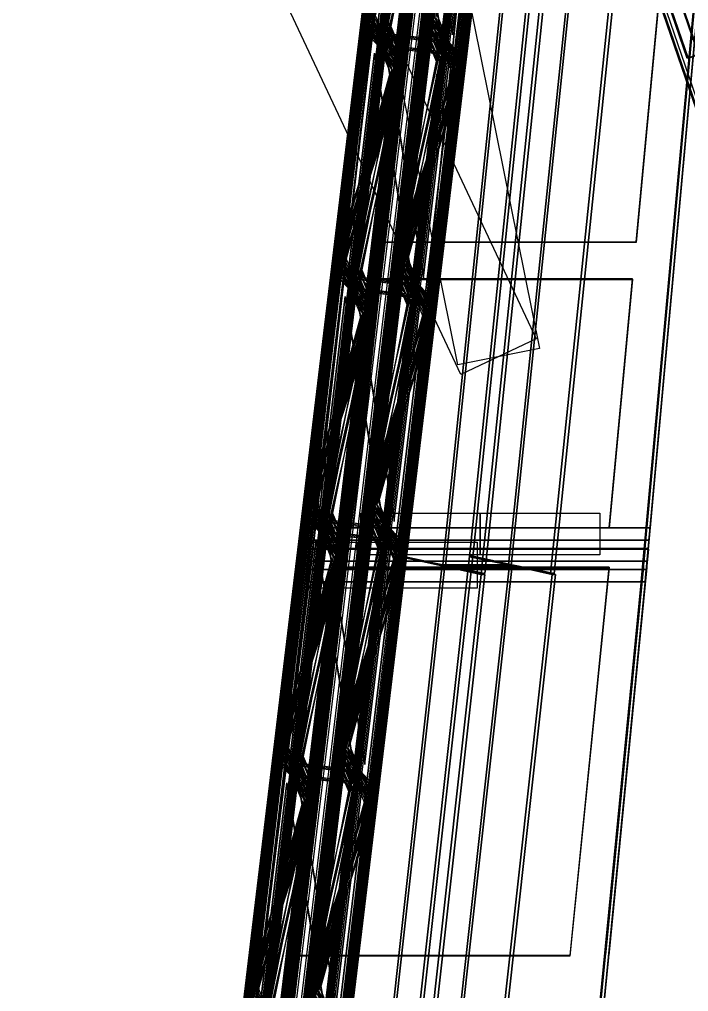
# Model space of a CAD drawing. Header units: millimetres. Extents: x -48000 to 1060615, y -2000 to 333000.
# Drawn here: x -13613 to -10405, y 111956 to 116617 of the extents above; entities that cross this region are included whole.
import ezdxf

# ---------------------------------------------------------------- set-up
doc = ezdxf.new("R2010")
doc.units = ezdxf.units.MM
doc.layers.add('D-STR-DECK', color=7, linetype='Continuous', lineweight=25)
doc.layers.add('D-STR-STRC', color=7, linetype='Continuous', lineweight=25)

msp = doc.modelspace()

# ---------------------------------------------------------------- linework, layer by layer
at = {"layer": 'D-STR-DECK'}
for points in [[(-11496.65, 114914.87), (-13613.48, 119414.87), (-13251.52, 119585.13), (-11134.7, 115085.13)], [(-11511.73, 114960.45), (-12419.62, 119460.45), (-12027.53, 119539.55), (-11119.63, 115039.55)], [(-11511.73, 114960.45), (-12419.62, 119460.45), (-12027.53, 119539.55), (-11119.63, 115039.55)]]:
    msp.add_lwpolyline(points, close=True, dxfattribs=at)
at = {"layer": 'D-STR-STRC'}
for points in [[(-13211.14, 106138.24), (-11530.65, 120138.24)], [(-13206.62, 106129.6), (-11526.13, 120129.6)], [(-13202.85, 106151.46), (-11522.36, 120151.46)], [(-13198.92, 106141.99), (-11518.42, 120141.99)], [(-12901.35, 106138.24), (-11220.86, 120138.24)], [(-12896.83, 106129.6), (-11216.34, 120129.6)], [(-12890.94, 106151.46), (-11210.45, 120151.46)], [(-12887.01, 106141.99), (-11206.51, 120141.99)], [(-13234.13, 106109.46), (-11553.63, 120109.46)], [(-13227.93, 106102.62), (-11547.43, 120102.62)], [(-13221.34, 106124.21), (-11540.85, 120124.21)], [(-13216.09, 106116.44), (-11535.59, 120116.44)], [(-13139.73, 106081.51), (-11459.23, 120081.51)], [(-13133.04, 106090.72), (-11452.54, 120090.72)], [(-13128.52, 106082.08), (-11448.02, 120082.08)], [(-13127.6, 106099.4), (-11447.1, 120099.4)], [(-13123.66, 106089.93), (-11443.17, 120089.93)], [(-12938.44, 106081.51), (-11257.94, 120081.51)], [(-12932.02, 106109.46), (-11251.53, 120109.46)], [(-12929.74, 106090.72), (-11249.24, 120090.72)], [(-12925.83, 106102.62), (-11245.33, 120102.62)], [(-12925.22, 106082.08), (-11244.72, 120082.08)], [(-12922.91, 106099.4), (-11242.41, 120099.4)], [(-12918.97, 106089.93), (-11238.47, 120089.93)], [(-12914.61, 106124.21), (-11234.12, 120124.21)], [(-12909.36, 106116.44), (-11228.86, 120116.44)], [(-13202.36, 106032.72), (-11521.87, 120032.72)], [(-13202.36, 106032.72), (-11521.87, 120032.72)], [(-13148.12, 106071.84), (-11467.62, 120071.84)], [(-13141.92, 106064.99), (-11461.43, 120064.99)], [(-13134.48, 106073.75), (-11453.98, 120073.75)], [(-12949.86, 106071.84), (-11269.37, 120071.84)], [(-12943.67, 106064.99), (-11263.17, 120064.99)], [(-12933.19, 106073.75), (-11252.69, 120073.75)], [(-12241.87, 113920.84), (-11534.21, 120079.16)], [(-12241.87, 113920.84), (-11534.21, 120079.16)], [(-12221.87, 113920.84), (-11514.21, 120079.16)], [(-10632.2, 113920.84), (-10069.57, 120079.16)], [(-10612.2, 113920.84), (-10049.57, 120079.16)], [(-10612.2, 113920.84), (-10049.57, 120079.16)], [(-13202.36, 106026.22), (-11521.86, 120026.22)], [(-13202.36, 106019.54), (-11521.87, 120019.54)], [(-13202.36, 106019.54), (-11521.87, 120019.54)], [(-13182.5, 106030.34), (-11502.01, 120030.34)], [(-13182.5, 106030.34), (-11502.01, 120030.34)], [(-13182.5, 106023.84), (-11502, 120023.84)], [(-13182.5, 106017.16), (-11502.01, 120017.16)], [(-13182.5, 106017.16), (-11502.01, 120017.16)], [(-12785.35, 105982.84), (-11104.85, 119982.84)], [(-12785.35, 105982.84), (-11104.85, 119982.84)], [(-12785.35, 105976.16), (-11104.85, 119976.16)], [(-12785.35, 105969.66), (-11104.85, 119969.66)], [(-12785.35, 105969.66), (-11104.85, 119969.66)], [(-12765.49, 105980.46), (-11084.99, 119980.46)], [(-12765.49, 105980.46), (-11084.99, 119980.46)], [(-12765.49, 105973.78), (-11085, 119973.78)], [(-12765.49, 105967.28), (-11084.99, 119967.28)], [(-12765.49, 105967.28), (-11084.99, 119967.28)], [(-13048.88, 105910.07), (-11368.39, 119910.07)], [(-13044.94, 105900.6), (-11364.45, 119900.6)], [(-13042.63, 105917.92), (-11362.14, 119917.92)], [(-13042.02, 105897.38), (-11361.53, 119897.38)], [(-13038.11, 105909.28), (-11357.62, 119909.28)], [(-13034.66, 105926.25), (-11354.17, 119926.25)], [(-13029.41, 105918.49), (-11348.91, 119918.49)], [(-13024.18, 105935.01), (-11343.69, 119935.01)], [(-13017.99, 105928.16), (-11337.49, 119928.16)], [(-12844.19, 105910.07), (-11163.69, 119910.07)], [(-12840.25, 105900.6), (-11159.76, 119900.6)], [(-12839.33, 105917.92), (-11158.84, 119917.92)], [(-12834.81, 105909.28), (-11154.32, 119909.28)], [(-12833.37, 105926.25), (-11152.88, 119926.25)], [(-12828.12, 105918.49), (-11147.62, 119918.49)], [(-12825.93, 105935.01), (-11145.43, 119935.01)], [(-12819.73, 105928.16), (-11139.23, 119928.16)], [(-12739.92, 105897.38), (-11059.42, 119897.38)], [(-6810.86, 105897.38), (-11622.32, 119897.38)], [(-13080.84, 105858.01), (-11400.35, 119858.01)], [(-13076.91, 105848.54), (-11396.41, 119848.54)], [(-13071.02, 105870.4), (-11390.52, 119870.4)], [(-13066.5, 105861.76), (-11386, 119861.76)], [(-13058.49, 105883.56), (-11377.99, 119883.56)], [(-13053.24, 105875.79), (-11372.74, 119875.79)], [(-13035.83, 105890.54), (-11355.33, 119890.54)], [(-12768.93, 105858.01), (-11088.44, 119858.01)], [(-12764.99, 105848.54), (-11084.5, 119848.54)], [(-12761.23, 105870.4), (-11080.73, 119870.4)], [(-12756.71, 105861.76), (-11076.21, 119861.76)], [(-12751.76, 105883.56), (-11071.27, 119883.56)], [(-12746.51, 105875.79), (-11066.01, 119875.79)], [(-12733.72, 105890.54), (-11053.23, 119890.54)], [(-6828.6, 105890.54), (-11640.07, 119890.54)], [(-6723.08, 105890.54), (-11534.55, 119890.54)], [(-12218.25, 114120.22), (-12211.41, 114179.78)], [(-12218.25, 114120.22), (-12211.41, 114179.78)], [(-10594.7, 114120.22), (-10589.25, 114179.78)], [(-10594.7, 114120.22), (-10589.25, 114179.78)], [(-13232.4, 105920.97), (-12223.75, 114079.03)], [(-13232.4, 105920.97), (-12223.75, 114079.03)], [(-13212.4, 105920.97), (-12203.75, 114079.03)], [(-12230.38, 114019.75), (-12223.05, 114079.03)], [(-12230.38, 114019.75), (-12223.05, 114079.03)], [(-11416.19, 105920.97), (-10616.41, 114079.03)], [(-11396.19, 105920.97), (-10596.41, 114079.03)], [(-11396.19, 105920.97), (-10596.41, 114079.03)], [(-10602.92, 114019.75), (-10597.11, 114079.03)], [(-10602.92, 114019.75), (-10597.11, 114079.03)], [(-12241.16, 113920.84), (-12234.34, 113980.21)], [(-12241.16, 113920.84), (-12234.34, 113980.21)], [(-10612.91, 113920.84), (-10607.49, 113980.21)], [(-10612.91, 113920.84), (-10607.49, 113980.21)]]:
    msp.add_lwpolyline(points, dxfattribs=at)
for points in [[(-13211.14, 106138.24), (-13066.5, 105861.76), (-11386, 119861.76), (-11530.65, 120138.24)], [(-13202.85, 106151.46), (-13076.91, 105848.54), (-11396.41, 119848.54), (-11522.36, 120151.46)], [(-13195.65, 106138.24), (-13051.01, 105861.76), (-11370.51, 119861.76), (-11515.16, 120138.24)], [(-13187.26, 106151.46), (-13061.31, 105848.54), (-11380.82, 119848.54), (-11506.76, 120151.46)], [(-12916.84, 106138.24), (-12772.2, 105861.76), (-11091.7, 119861.76), (-11236.35, 120138.24)], [(-12906.54, 106151.46), (-12780.59, 105848.54), (-11100.1, 119848.54), (-11226.04, 120151.46)], [(-12901.35, 106138.24), (-12756.71, 105861.76), (-11076.21, 119861.76), (-11220.86, 120138.24)], [(-12890.94, 106151.46), (-12764.99, 105848.54), (-11084.5, 119848.54), (-11210.45, 120151.46)], [(-13234.13, 106109.46), (-13035.83, 105890.54), (-11355.33, 119890.54), (-11553.63, 120109.46)], [(-13221.34, 106124.21), (-13053.24, 105875.79), (-11372.74, 119875.79), (-11540.85, 120124.21)], [(-13219.02, 106109.46), (-13020.72, 105890.54), (-11340.23, 119890.54), (-11538.53, 120109.46)], [(-13206.01, 106124.21), (-13037.9, 105875.79), (-11357.4, 119875.79), (-11525.51, 120124.21)], [(-13139.73, 106081.51), (-13029.41, 105918.49), (-11348.91, 119918.49), (-11459.23, 120081.51)], [(-13133.04, 106090.72), (-13038.11, 105909.28), (-11357.62, 119909.28), (-11452.54, 120090.72)], [(-13127.6, 106099.4), (-13044.94, 105900.6), (-11364.45, 119900.6), (-11447.1, 120099.4)], [(-13124.39, 106081.51), (-13014.07, 105918.49), (-11333.58, 119918.49), (-11443.9, 120081.51)], [(-13117.55, 106090.72), (-13022.62, 105909.28), (-11342.13, 119909.28), (-11437.05, 120090.72)], [(-13112, 106099.4), (-13029.35, 105900.6), (-11348.85, 119900.6), (-11431.51, 120099.4)], [(-12953.78, 106081.51), (-12843.46, 105918.49), (-11162.96, 119918.49), (-11273.28, 120081.51)], [(-12947.13, 106109.46), (-12748.83, 105890.54), (-11068.33, 119890.54), (-11266.63, 120109.46)], [(-12945.23, 106090.72), (-12850.3, 105909.28), (-11169.81, 119909.28), (-11264.73, 120090.72)], [(-12938.5, 106099.4), (-12855.85, 105900.6), (-11175.35, 119900.6), (-11258.01, 120099.4)], [(-12938.44, 106081.51), (-12828.12, 105918.49), (-11147.62, 119918.49), (-11257.94, 120081.51)], [(-12932.02, 106109.46), (-12733.72, 105890.54), (-11053.23, 119890.54), (-11251.53, 120109.46)], [(-12929.95, 106124.21), (-12761.84, 105875.79), (-11081.35, 119875.79), (-11249.45, 120124.21)], [(-12929.74, 106090.72), (-12834.81, 105909.28), (-11154.32, 119909.28), (-11249.24, 120090.72)], [(-12922.91, 106099.4), (-12840.25, 105900.6), (-11159.76, 119900.6), (-11242.41, 120099.4)], [(-12914.61, 106124.21), (-12746.51, 105875.79), (-11066.01, 119875.79), (-11234.12, 120124.21)], [(-12241.87, 113922.3), (-10612.2, 113922.3), (-10049.57, 120080.61), (-11534.21, 120080.61)], [(-6260.84, 106109.46), (-6828.6, 105890.54), (-11640.07, 119890.54), (-11072.31, 120109.46)], [(-6255.57, 106109.46), (-6823.32, 105890.54), (-11634.79, 119890.54), (-11067.03, 120109.46)], [(-6160.6, 106109.46), (-6728.36, 105890.54), (-11539.83, 119890.54), (-10972.07, 120109.46)], [(-6155.33, 106109.46), (-6723.08, 105890.54), (-11534.55, 119890.54), (-10966.79, 120109.46)], [(-10628.14, 113922.3), (-10628.14, 113922.3), (-10065.5, 120080.61), (-10065.5, 120080.61)], [(-12765.49, 105980.46), (-13202.36, 106032.72), (-11521.87, 120032.72), (-11084.99, 119980.46)], [(-12765.49, 105980.46), (-13202.36, 106032.72), (-11521.87, 120032.72), (-11084.99, 119980.46)], [(-13148.12, 106071.84), (-13017.99, 105928.16), (-11337.49, 119928.16), (-11467.62, 120071.84)], [(-13133.01, 106071.84), (-13002.88, 105928.16), (-11322.38, 119928.16), (-11452.52, 120071.84)], [(-12964.97, 106071.84), (-12834.84, 105928.16), (-11154.34, 119928.16), (-11284.47, 120071.84)], [(-12949.86, 106071.84), (-12819.73, 105928.16), (-11139.23, 119928.16), (-11269.37, 120071.84)], [(-12241.87, 113920.84), (-10612.2, 113920.84), (-10049.57, 120079.16), (-11534.21, 120079.16)], [(-10612.2, 113919.02), (-12241.87, 113919.02), (-11534.21, 120077.33), (-10049.57, 120077.33)], [(-12225.98, 113919.02), (-12225.98, 113919.02), (-11518.32, 120077.33), (-11518.32, 120077.33)], [(-11399.04, 113959.89), (-11787.96, 114040.11), (-11169.15, 120040.11), (-10780.22, 119959.89)], [(-11787.96, 114040.11), (-11770.99, 114040.11), (-11152.17, 120040.11), (-11169.15, 120040.11)], [(-11770.99, 114040.11), (-11787.96, 114040.11), (-11169.15, 120040.11), (-11152.17, 120040.11)], [(-11787.96, 114040.11), (-11399.04, 113959.89), (-10780.22, 119959.89), (-11169.15, 120040.11)], [(-11770.99, 114040.11), (-11582.82, 114001.3), (-10964.01, 120001.3), (-11152.17, 120040.11)], [(-11582.82, 114001.3), (-11770.99, 114040.11), (-11152.17, 120040.11), (-10964.01, 120001.3)], [(-11267.4, 114001.3), (-11455.56, 114040.11), (-10836.75, 120040.11), (-10648.58, 120001.3)], [(-11455.56, 114040.11), (-11438.59, 114040.11), (-10819.78, 120040.11), (-10836.75, 120040.11)], [(-11438.59, 114040.11), (-11455.56, 114040.11), (-10836.75, 120040.11), (-10819.78, 120040.11)], [(-11455.56, 114040.11), (-11267.4, 114001.3), (-10648.58, 120001.3), (-10836.75, 120040.11)], [(-11438.59, 114040.11), (-11049.67, 113959.89), (-10430.85, 119959.89), (-10819.78, 120040.11)], [(-11049.67, 113959.89), (-11438.59, 114040.11), (-10819.78, 120040.11), (-10430.85, 119959.89)], [(-12765.49, 105979.51), (-13202.36, 106031.76), (-11521.87, 120031.76), (-11084.99, 119979.51)], [(-12765.49, 105979.51), (-13202.36, 106031.76), (-11521.87, 120031.76), (-11084.99, 119979.51)], [(-12765.49, 105973.78), (-13202.36, 106026.22), (-11521.86, 120026.22), (-11085, 119973.78)], [(-12765.49, 105968.24), (-13202.36, 106020.49), (-11521.87, 120020.49), (-11084.99, 119968.24)], [(-12765.49, 105968.24), (-13202.36, 106020.49), (-11521.87, 120020.49), (-11084.99, 119968.24)], [(-12765.49, 105967.28), (-13202.36, 106019.54), (-11521.87, 120019.54), (-11084.99, 119967.28)], [(-12765.49, 105967.28), (-13202.36, 106019.54), (-11521.87, 120019.54), (-11084.99, 119967.28)], [(-11582.82, 114001.3), (-11267.4, 114001.3), (-10648.58, 120001.3), (-10964.01, 120001.3)], [(-11267.4, 114001.3), (-11582.82, 114001.3), (-10964.01, 120001.3), (-10648.58, 120001.3)], [(-11254.8, 113998.7), (-11570.23, 113998.7), (-10951.42, 119998.7), (-10635.99, 119998.7)], [(-11570.23, 113998.7), (-11382.06, 113959.89), (-10763.25, 119959.89), (-10951.42, 119998.7)], [(-11382.06, 113959.89), (-11570.23, 113998.7), (-10951.42, 119998.7), (-10763.25, 119959.89)], [(-11570.23, 113998.7), (-11254.8, 113998.7), (-10635.99, 119998.7), (-10951.42, 119998.7)], [(-11066.64, 113959.89), (-11254.8, 113998.7), (-10635.99, 119998.7), (-10447.83, 119959.89)], [(-11254.8, 113998.7), (-11066.64, 113959.89), (-10447.83, 119959.89), (-10635.99, 119998.7)], [(-11382.06, 113959.89), (-11399.04, 113959.89), (-10780.22, 119959.89), (-10763.25, 119959.89)], [(-11399.04, 113959.89), (-11382.06, 113959.89), (-10763.25, 119959.89), (-10780.22, 119959.89)], [(-11049.67, 113959.89), (-11066.64, 113959.89), (-10447.83, 119959.89), (-10430.85, 119959.89)], [(-11066.64, 113959.89), (-11049.67, 113959.89), (-10430.85, 119959.89), (-10447.83, 119959.89)], [(-11536.2, 116550.53), (-11408.07, 117617.91), (-11720.83, 117655.45)], [(-11536.21, 116557.07), (-11408.06, 117624.63), (-11720.82, 117662.03)], [(-11536.21, 116557.07), (-11408.06, 117624.63), (-11720.82, 117662.03)], [(-11536.21, 116556.11), (-11408.06, 117623.67), (-11720.82, 117661.07)], [(-11536.21, 116556.11), (-11408.06, 117623.67), (-11720.82, 117661.07)], [(-11586.24, 116517.81), (-11899, 116555.22), (-11770.86, 117622.78)], [(-11586.24, 116517.81), (-11899, 116555.22), (-11770.86, 117622.78)], [(-11586.24, 116516.86), (-11899, 116554.26), (-11770.86, 117621.82)], [(-11586.24, 116516.86), (-11899, 116554.26), (-11770.86, 117621.82)], [(-11586.24, 116505.59), (-11899, 116543), (-11770.86, 117610.56)], [(-11586.24, 116505.59), (-11899, 116543), (-11770.86, 117610.56)], [(-11586.24, 116504.63), (-11899, 116542.04), (-11770.86, 117609.6)], [(-11586.24, 116504.63), (-11899, 116542.04), (-11770.86, 117609.6)], [(-11586.24, 116511.21), (-11898.99, 116548.76), (-11770.87, 117616.14)], [(-11536.21, 116544.85), (-11408.06, 117612.4), (-11720.82, 117649.81)], [(-11536.21, 116544.85), (-11408.06, 117612.4), (-11720.82, 117649.81)], [(-11536.21, 116543.89), (-11408.06, 117611.45), (-11720.82, 117648.85)], [(-11536.21, 116543.89), (-11408.06, 117611.45), (-11720.82, 117648.85)], [(-11858.31, 116568.6), (-11766.91, 116467.69), (-11638.14, 117540.39)], [(-11853.99, 116573.86), (-11776.5, 116459.36), (-11647.52, 117533.87)], [(-11850.48, 116578.8), (-11783.8, 116451.36), (-11654.59, 117527.84)], [(-11847.59, 116583.39), (-11789.54, 116443.76), (-11660.07, 117522.34)], [(-11843.2, 116568.6), (-11751.8, 116467.69), (-11623.04, 117540.39)], [(-11838.65, 116573.86), (-11761.17, 116459.36), (-11632.19, 117533.87)], [(-11834.99, 116578.8), (-11768.31, 116451.36), (-11639.1, 117527.84)], [(-11832, 116583.39), (-11773.94, 116443.76), (-11644.47, 117522.34)], [(-11675.16, 116568.6), (-11583.76, 116467.69), (-11454.99, 117540.39)], [(-11668.04, 116573.86), (-11590.55, 116459.36), (-11461.57, 117533.87)], [(-11662.67, 116578.8), (-11595.99, 116451.36), (-11466.78, 117527.84)], [(-11660.05, 116568.6), (-11568.65, 116467.69), (-11439.89, 117540.39)], [(-11658.49, 116583.39), (-11600.44, 116443.76), (-11470.97, 117522.34)], [(-11652.7, 116573.86), (-11575.21, 116459.36), (-11446.23, 117533.87)], [(-11647.18, 116578.8), (-11580.51, 116451.36), (-11451.29, 117527.84)], [(-11642.9, 116583.39), (-11584.84, 116443.76), (-11455.38, 117522.34)], [(-11944.32, 116606.23), (-11784.75, 116430.06), (-11655.99, 117502.76)], [(-11935.6, 116616.56), (-11800.33, 116416.66), (-11671.35, 117491.17)], [(-11929.21, 116606.23), (-11769.64, 116430.06), (-11640.88, 117502.76)], [(-11928.58, 116626.32), (-11812.19, 116403.84), (-11682.97, 117480.32)], [(-11922.85, 116635.45), (-11821.5, 116391.7), (-11692.03, 117470.27)], [(-11920.26, 116616.56), (-11784.99, 116416.66), (-11656.01, 117491.17)], [(-11913.09, 116626.32), (-11796.7, 116403.84), (-11667.48, 117480.32)], [(-11907.25, 116635.45), (-11805.9, 116391.7), (-11676.44, 117470.27)], [(-11657.32, 116606.23), (-11497.75, 116430.06), (-11368.99, 117502.76)], [(-11644.21, 116616.56), (-11508.94, 116416.66), (-11379.96, 117491.17)], [(-11642.21, 116606.23), (-11482.64, 116430.06), (-11353.88, 117502.76)], [(-11634.28, 116626.32), (-11517.89, 116403.84), (-11388.67, 117480.32)], [(-11628.87, 116616.56), (-11493.6, 116416.66), (-11364.62, 117491.17)], [(-11626.53, 116635.45), (-11525.18, 116391.7), (-11395.72, 117470.27)], [(-11618.79, 116626.32), (-11502.4, 116403.84), (-11373.18, 117480.32)], [(-11610.94, 116635.45), (-11509.59, 116391.7), (-11380.12, 117470.27)], [(-9953.73, 116606.23), (-10410.59, 116430.06), (-10779.26, 117502.76)], [(-9948.45, 116606.23), (-10405.32, 116430.06), (-10773.98, 117502.76)], [(-12054.74, 115549.36), (-12054.74, 115549.36), (-11898.26, 116911.06), (-11898.26, 116911.06)], [(-10656.35, 115549.36), (-11861.8, 115549.36), (-11709.22, 116911.06), (-10528.06, 116911.06)], [(-11861.78, 115551.03), (-10656.33, 115551.03), (-10528.08, 116912.3), (-11709.24, 116912.3)], [(-11861.78, 115549.57), (-10656.33, 115549.57), (-10528.08, 116910.85), (-11709.24, 116910.85)], [(-10479.33, 115551.03), (-10479.33, 115551.03), (-10354.96, 116912.3), (-10354.96, 116912.3)], [(-10463.4, 115549.57), (-10463.4, 115549.57), (-10339.03, 116910.85), (-10339.03, 116910.85)], [(-12038.84, 115547.53), (-12038.84, 115547.53), (-11882.37, 116909.23), (-11882.37, 116909.23)], [(-10656.35, 115547.53), (-11861.8, 115547.53), (-11709.22, 116909.23), (-10528.06, 116909.23)], [(-12082.48, 115508.83), (-11953.51, 116583.34), (-11818.23, 116383.44)], [(-12073.92, 115519.68), (-11944.71, 116596.16), (-11828.31, 116373.68)], [(-12067.15, 115508.83), (-11938.17, 116583.34), (-11802.9, 116383.44)], [(-12066.99, 115529.73), (-11937.52, 116608.3), (-11836.17, 116364.55)], [(-12058.43, 115519.68), (-11929.22, 116596.16), (-11812.82, 116373.68)], [(-12051.39, 115529.73), (-11921.92, 116608.3), (-11820.58, 116364.55)], [(-11791.09, 115508.83), (-11662.11, 116583.34), (-11526.84, 116383.44)], [(-11779.62, 115519.68), (-11650.41, 116596.16), (-11534.01, 116373.68)], [(-11775.76, 115508.83), (-11646.78, 116583.34), (-11511.51, 116383.44)], [(-11770.67, 115529.73), (-11641.2, 116608.3), (-11539.85, 116364.55)], [(-11764.13, 115519.68), (-11634.92, 116596.16), (-11518.52, 116373.68)], [(-11755.07, 115529.73), (-11625.61, 116608.3), (-11524.26, 116364.55)], [(-12093.22, 115497.24), (-11964.46, 116569.94), (-11804.89, 116393.77)], [(-12078.12, 115497.24), (-11949.36, 116569.94), (-11789.79, 116393.77)], [(-12000.87, 115466.13), (-11871.89, 116540.64), (-11794.41, 116426.14)], [(-11995.82, 115472.16), (-11866.6, 116548.64), (-11799.93, 116421.2)], [(-11991.73, 115477.66), (-11862.26, 116556.24), (-11804.21, 116416.61)], [(-11985.54, 115466.13), (-11856.56, 116540.64), (-11779.07, 116426.14)], [(-11980.33, 115472.16), (-11851.11, 116548.64), (-11784.44, 116421.2)], [(-11976.13, 115477.66), (-11846.67, 116556.24), (-11788.61, 116416.61)], [(-11814.92, 115466.13), (-11685.94, 116540.64), (-11608.45, 116426.14)], [(-11808.01, 115472.16), (-11678.79, 116548.64), (-11612.12, 116421.2)], [(-11806.23, 115497.24), (-11677.46, 116569.94), (-11517.9, 116393.77)], [(-11802.63, 115477.66), (-11673.17, 116556.24), (-11615.11, 116416.61)], [(-11799.58, 115466.13), (-11670.6, 116540.64), (-11593.12, 116426.14)], [(-11792.52, 115472.16), (-11663.3, 116548.64), (-11596.63, 116421.2)], [(-11791.12, 115497.24), (-11662.36, 116569.94), (-11502.79, 116393.77)], [(-11787.04, 115477.66), (-11657.57, 116556.24), (-11599.52, 116416.61)], [(-12007.22, 115459.61), (-11878.46, 116532.31), (-11787.05, 116431.4)], [(-11992.11, 115459.61), (-11863.35, 116532.31), (-11771.95, 116431.4)], [(-11676.25, 115390.4), (-11548.1, 116457.96), (-11860.87, 116495.37)], [(-11676.25, 115390.4), (-11548.1, 116457.96), (-11860.87, 116495.37)], [(-11676.25, 115389.44), (-11548.1, 116457), (-11860.87, 116494.41)], [(-11676.25, 115389.44), (-11548.1, 116457), (-11860.87, 116494.41)], [(-11824.07, 115459.61), (-11695.31, 116532.31), (-11603.9, 116431.4)], [(-11808.96, 115459.61), (-11680.2, 116532.31), (-11588.8, 116431.4)], [(-11726.28, 115351.15), (-12039.04, 115388.55), (-11910.9, 116456.11)], [(-11726.28, 115351.15), (-12039.04, 115388.55), (-11910.9, 116456.11)], [(-11726.28, 115350.19), (-12039.04, 115387.6), (-11910.9, 116455.15)], [(-11726.28, 115350.19), (-12039.04, 115387.6), (-11910.9, 116455.15)], [(-11726.28, 115338.93), (-12039.04, 115376.33), (-11910.9, 116443.89)], [(-11726.28, 115338.93), (-12039.04, 115376.33), (-11910.9, 116443.89)], [(-11726.28, 115344.55), (-12039.03, 115382.09), (-11910.91, 116449.47)], [(-11676.24, 115383.86), (-11548.11, 116451.24), (-11860.87, 116488.79)], [(-11676.25, 115378.18), (-11548.1, 116445.74), (-11860.87, 116483.14)], [(-11676.25, 115378.18), (-11548.1, 116445.74), (-11860.87, 116483.14)], [(-11676.25, 115377.22), (-11548.1, 116444.78), (-11860.87, 116482.19)], [(-11676.25, 115377.22), (-11548.1, 116444.78), (-11860.87, 116482.19)], [(-11726.28, 115337.97), (-12039.04, 115375.37), (-11910.9, 116442.93)], [(-11726.28, 115337.97), (-12039.04, 115375.37), (-11910.9, 116442.93)], [(-11998.35, 115401.93), (-11906.95, 115301.02), (-11778.19, 116373.72)], [(-11994.03, 115407.2), (-11916.54, 115292.69), (-11787.57, 116367.2)], [(-11990.52, 115412.13), (-11923.85, 115284.7), (-11794.63, 116361.17)], [(-11987.63, 115416.72), (-11929.58, 115277.09), (-11800.11, 116355.67)], [(-11983.25, 115401.93), (-11891.84, 115301.02), (-11763.08, 116373.72)], [(-11978.69, 115407.2), (-11901.21, 115292.69), (-11772.23, 116367.2)], [(-11975.03, 115412.13), (-11908.36, 115284.7), (-11779.14, 116361.17)], [(-11972.04, 115416.72), (-11913.98, 115277.09), (-11784.52, 116355.67)], [(-11815.2, 115401.93), (-11723.8, 115301.02), (-11595.03, 116373.72)], [(-11808.08, 115407.2), (-11730.59, 115292.69), (-11601.61, 116367.2)], [(-11802.71, 115412.13), (-11736.04, 115284.7), (-11606.82, 116361.17)], [(-11800.1, 115401.93), (-11708.69, 115301.02), (-11579.93, 116373.72)], [(-11798.54, 115416.72), (-11740.48, 115277.09), (-11611.01, 116355.67)], [(-11792.74, 115407.2), (-11715.25, 115292.69), (-11586.28, 116367.2)], [(-11787.22, 115412.13), (-11720.55, 115284.7), (-11591.33, 116361.17)], [(-11782.94, 115416.72), (-11724.89, 115277.09), (-11595.42, 116355.67)], [(-12084.36, 115439.56), (-11924.79, 115263.39), (-11796.03, 116336.09)], [(-12075.64, 115449.89), (-11940.37, 115250), (-11811.39, 116324.5)], [(-12069.25, 115439.56), (-11909.68, 115263.39), (-11780.92, 116336.09)], [(-12068.62, 115459.65), (-11952.23, 115237.18), (-11823.01, 116313.66)], [(-12062.89, 115468.79), (-11961.54, 115225.03), (-11832.07, 116303.61)], [(-12060.31, 115449.89), (-11925.03, 115250), (-11796.05, 116324.5)], [(-12053.13, 115459.65), (-11936.74, 115237.18), (-11807.52, 116313.66)], [(-12047.29, 115468.79), (-11945.95, 115225.03), (-11816.48, 116303.61)], [(-11797.36, 115439.56), (-11637.79, 115263.39), (-11509.03, 116336.09)], [(-11784.25, 115449.89), (-11648.98, 115250), (-11520, 116324.5)], [(-11782.25, 115439.56), (-11622.68, 115263.39), (-11493.92, 116336.09)], [(-11774.32, 115459.65), (-11657.93, 115237.18), (-11528.71, 116313.66)], [(-11768.91, 115449.89), (-11633.64, 115250), (-11504.66, 116324.5)], [(-11766.57, 115468.79), (-11665.22, 115225.03), (-11535.76, 116303.61)], [(-11758.83, 115459.65), (-11642.44, 115237.18), (-11513.22, 116313.66)], [(-11750.98, 115468.79), (-11649.63, 115225.03), (-11520.16, 116303.61)], [(-12213.96, 114353.01), (-12084.75, 115429.49), (-11968.35, 115207.01)], [(-12207.03, 114363.06), (-12077.56, 115441.64), (-11976.21, 115197.88)], [(-12198.47, 114353.01), (-12069.26, 115429.49), (-11952.86, 115207.01)], [(-12191.43, 114363.06), (-12061.96, 115441.64), (-11960.62, 115197.88)], [(-11919.66, 114353.01), (-11790.45, 115429.49), (-11674.05, 115207.01)], [(-11910.71, 114363.06), (-11781.24, 115441.64), (-11679.9, 115197.88)], [(-11904.17, 114353.01), (-11774.96, 115429.49), (-11658.57, 115207.01)], [(-11895.12, 114363.06), (-11765.65, 115441.64), (-11664.3, 115197.88)], [(-12233.27, 114330.57), (-12104.5, 115403.27), (-11944.93, 115227.1)], [(-12222.53, 114342.16), (-12093.55, 115416.67), (-11958.27, 115216.78)], [(-12218.16, 114330.57), (-12089.4, 115403.27), (-11929.83, 115227.1)], [(-12212.12, 114179.78), (-12212.12, 114179.78), (-12075.18, 115371.48), (-12075.18, 115371.48)], [(-12207.19, 114342.16), (-12078.21, 115416.67), (-11942.94, 115216.78)], [(-12140.91, 114299.47), (-12011.93, 115373.97), (-11934.45, 115259.47)], [(-12135.86, 114305.49), (-12006.64, 115381.97), (-11939.97, 115254.53)], [(-12131.77, 114310.99), (-12002.3, 115389.57), (-11944.25, 115249.94)], [(-12125.58, 114299.47), (-11996.6, 115373.97), (-11919.11, 115259.47)], [(-12120.37, 114305.49), (-11991.15, 115381.97), (-11924.48, 115254.53)], [(-12116.18, 114310.99), (-11986.71, 115389.57), (-11928.65, 115249.94)], [(-12015.27, 114181.23), (-10785.39, 114181.23), (-10673.13, 115372.73), (-11881.76, 115372.73)], [(-10785.39, 114179.78), (-12015.27, 114179.78), (-11881.74, 115371.48), (-10673.11, 115371.48)], [(-12015.27, 114179.78), (-10785.39, 114179.78), (-10673.13, 115371.27), (-11881.76, 115371.27)], [(-11954.96, 114299.47), (-11825.98, 115373.97), (-11748.49, 115259.47)], [(-11948.05, 114305.49), (-11818.83, 115381.97), (-11752.16, 115254.53)], [(-11946.27, 114330.57), (-11817.51, 115403.27), (-11657.94, 115227.1)], [(-11942.67, 114310.99), (-11813.21, 115389.57), (-11755.15, 115249.94)], [(-11939.62, 114299.47), (-11810.64, 115373.97), (-11733.16, 115259.47)], [(-11932.56, 114305.49), (-11803.34, 115381.97), (-11736.67, 115254.53)], [(-11931.16, 114330.57), (-11802.4, 115403.27), (-11642.83, 115227.1)], [(-11931.13, 114342.16), (-11802.16, 115416.67), (-11666.88, 115216.78)], [(-11927.08, 114310.99), (-11797.61, 115389.57), (-11739.56, 115249.94)], [(-11915.8, 114342.16), (-11786.82, 115416.67), (-11651.55, 115216.78)], [(-10604.48, 114181.23), (-10604.48, 114181.23), (-10495.62, 115372.73), (-10495.62, 115372.73)], [(-10588.55, 114179.78), (-10588.55, 114179.78), (-10479.69, 115371.27), (-10479.69, 115371.27)], [(-12196.22, 114177.95), (-12196.22, 114177.95), (-12059.28, 115369.65), (-12059.28, 115369.65)], [(-12147.26, 114292.95), (-12018.5, 115365.64), (-11927.09, 115264.73)], [(-12132.15, 114292.95), (-12003.39, 115365.64), (-11911.99, 115264.73)], [(-10785.39, 114177.95), (-12015.27, 114177.95), (-11881.74, 115369.65), (-10673.11, 115369.65)], [(-11816.29, 114223.74), (-11688.14, 115291.29), (-12000.91, 115328.7)], [(-11816.29, 114223.74), (-11688.14, 115291.29), (-12000.91, 115328.7)], [(-11816.29, 114222.78), (-11688.14, 115290.33), (-12000.91, 115327.74)], [(-11816.29, 114222.78), (-11688.14, 115290.33), (-12000.91, 115327.74)], [(-11964.11, 114292.95), (-11835.35, 115365.64), (-11743.94, 115264.73)], [(-11949, 114292.95), (-11820.24, 115365.64), (-11728.84, 115264.73)], [(-11866.32, 114184.48), (-12179.09, 114221.89), (-12050.94, 115289.44)], [(-11866.32, 114184.48), (-12179.09, 114221.89), (-12050.94, 115289.44)], [(-11866.32, 114183.52), (-12179.09, 114220.93), (-12050.94, 115288.48)], [(-11866.32, 114183.52), (-12179.09, 114220.93), (-12050.94, 115288.48)], [(-11866.32, 114177.88), (-12179.08, 114215.42), (-12050.95, 115282.8)], [(-11816.28, 114217.2), (-11688.15, 115284.58), (-12000.91, 115322.12)], [(-11816.29, 114211.52), (-11688.14, 115279.07), (-12000.91, 115316.48)], [(-11816.29, 114211.52), (-11688.14, 115279.07), (-12000.91, 115316.48)], [(-11816.29, 114210.56), (-11688.14, 115278.11), (-12000.91, 115315.52)], [(-11816.29, 114210.56), (-11688.14, 115278.11), (-12000.91, 115315.52)], [(-11866.32, 114172.26), (-12179.09, 114209.67), (-12050.94, 115277.22)], [(-11866.32, 114172.26), (-12179.09, 114209.67), (-12050.94, 115277.22)], [(-11866.32, 114171.3), (-12179.09, 114208.71), (-12050.94, 115276.26)], [(-11866.32, 114171.3), (-12179.09, 114208.71), (-12050.94, 115276.26)], [(-12138.39, 114235.27), (-12046.99, 114134.36), (-11918.23, 115207.05)], [(-12134.07, 114240.53), (-12056.59, 114126.03), (-11927.61, 115200.53)], [(-12130.56, 114245.47), (-12063.89, 114118.03), (-11934.67, 115194.51)], [(-12127.67, 114250.06), (-12069.62, 114110.43), (-11940.15, 115189.01)], [(-12123.29, 114235.27), (-12031.88, 114134.36), (-11903.12, 115207.05)], [(-12118.74, 114240.53), (-12041.25, 114126.03), (-11912.27, 115200.53)], [(-12115.07, 114245.47), (-12048.4, 114118.03), (-11919.18, 115194.51)], [(-12112.08, 114250.06), (-12054.02, 114110.43), (-11924.56, 115189.01)], [(-11955.24, 114235.27), (-11863.84, 114134.36), (-11735.08, 115207.05)], [(-11948.12, 114240.53), (-11870.63, 114126.03), (-11741.65, 115200.53)], [(-11942.75, 114245.47), (-11876.08, 114118.03), (-11746.86, 115194.51)], [(-11940.14, 114235.27), (-11848.73, 114134.36), (-11719.97, 115207.05)], [(-11938.58, 114250.06), (-11880.52, 114110.43), (-11751.06, 115189.01)], [(-11932.78, 114240.53), (-11855.3, 114126.03), (-11726.32, 115200.53)], [(-11927.26, 114245.47), (-11860.59, 114118.03), (-11731.37, 115194.51)], [(-11922.98, 114250.06), (-11864.93, 114110.43), (-11735.46, 115189.01)], [(-12224.4, 114272.9), (-12064.83, 114096.73), (-11936.07, 115169.43)], [(-12215.68, 114283.22), (-12080.41, 114083.33), (-11951.43, 115157.84)], [(-12209.29, 114272.9), (-12049.72, 114096.73), (-11920.96, 115169.43)], [(-12208.67, 114292.99), (-12092.27, 114070.51), (-11963.06, 115146.99)], [(-12200.35, 114283.22), (-12065.07, 114083.33), (-11936.1, 115157.84)], [(-12193.18, 114292.99), (-12076.78, 114070.51), (-11947.57, 115146.99)], [(-11937.4, 114272.9), (-11777.83, 114096.73), (-11649.07, 115169.43)], [(-11924.29, 114283.22), (-11789.02, 114083.33), (-11660.04, 115157.84)], [(-11922.3, 114272.9), (-11762.73, 114096.73), (-11633.96, 115169.43)], [(-11914.37, 114292.99), (-11797.97, 114070.51), (-11668.76, 115146.99)], [(-11908.96, 114283.22), (-11773.68, 114083.33), (-11644.7, 115157.84)], [(-11898.88, 114292.99), (-11782.48, 114070.51), (-11653.27, 115146.99)], [(-12202.93, 114302.12), (-12101.58, 114058.36), (-11972.11, 115136.94)], [(-12187.33, 114302.12), (-12085.99, 114058.36), (-11956.52, 115136.94)], [(-11906.61, 114302.12), (-11805.27, 114058.36), (-11675.8, 115136.94)], [(-11891.02, 114302.12), (-11789.67, 114058.36), (-11660.2, 115136.94)], [(-12354.01, 113186.34), (-12224.79, 114262.82), (-12108.4, 114040.35)], [(-12347.07, 113196.39), (-12217.6, 114274.97), (-12116.25, 114031.21)], [(-12338.52, 113186.34), (-12209.3, 114262.82), (-12092.91, 114040.35)], [(-12331.47, 113196.39), (-12202.01, 114274.97), (-12100.66, 114031.21)], [(-12059.71, 113186.34), (-11930.49, 114262.82), (-11814.1, 114040.35)], [(-12050.75, 113196.39), (-11921.28, 114274.97), (-11819.94, 114031.21)], [(-12044.22, 113186.34), (-11915, 114262.82), (-11798.61, 114040.35)], [(-12035.16, 113196.39), (-11905.69, 114274.97), (-11804.34, 114031.21)], [(-12373.31, 113163.91), (-12244.55, 114236.61), (-12084.98, 114060.44)], [(-12362.57, 113175.5), (-12233.59, 114250), (-12098.32, 114050.11)], [(-12358.2, 113163.91), (-12229.44, 114236.61), (-12069.87, 114060.44)], [(-12347.23, 113175.5), (-12218.25, 114250), (-12082.98, 114050.11)], [(-12280.95, 113132.8), (-12151.98, 114207.31), (-12074.49, 114092.8)], [(-12275.9, 113138.83), (-12146.68, 114215.3), (-12080.01, 114087.87)], [(-12271.81, 113144.33), (-12142.34, 114222.91), (-12084.29, 114083.28)], [(-12265.62, 113132.8), (-12136.64, 114207.31), (-12059.15, 114092.8)], [(-12260.41, 113138.83), (-12131.19, 114215.3), (-12064.52, 114087.87)], [(-12256.22, 113144.33), (-12126.75, 114222.91), (-12068.7, 114083.28)], [(-12095, 113132.8), (-11966.02, 114207.31), (-11888.54, 114092.8)], [(-12088.09, 113138.83), (-11958.87, 114215.3), (-11892.2, 114087.87)], [(-12086.31, 113163.91), (-11957.55, 114236.61), (-11797.98, 114060.44)], [(-12082.72, 113144.33), (-11953.25, 114222.91), (-11895.19, 114083.28)], [(-12079.66, 113132.8), (-11950.69, 114207.31), (-11873.2, 114092.8)], [(-12072.6, 113138.83), (-11943.38, 114215.3), (-11876.71, 114087.87)], [(-12071.2, 113163.91), (-11942.44, 114236.61), (-11782.87, 114060.44)], [(-12071.18, 113175.5), (-11942.2, 114250), (-11806.92, 114050.11)], [(-12067.12, 113144.33), (-11937.65, 114222.91), (-11879.6, 114083.28)], [(-12055.84, 113175.5), (-11926.86, 114250), (-11791.59, 114050.11)], [(-11976.56, 114250), (-11403.34, 114250), (-11403.34, 114050), (-11976.56, 114050)], [(-11976.56, 114250), (-11403.34, 114250), (-11403.34, 114050), (-11976.56, 114050)], [(-11976.56, 114250), (-11403.34, 114250), (-11403.34, 114050), (-11976.56, 114050)], [(-11976.56, 114250), (-11403.34, 114250), (-11403.34, 114050), (-11976.56, 114050)], [(-10830.13, 114050), (-11403.34, 114050), (-11403.34, 114250), (-10830.13, 114250)], [(-10830.13, 114050), (-11403.34, 114050), (-11403.34, 114250), (-10830.13, 114250)], [(-10830.13, 114050), (-11403.34, 114050), (-11403.34, 114250), (-10830.13, 114250)], [(-10830.13, 114050), (-11403.34, 114050), (-11403.34, 114250), (-10830.13, 114250)], [(-12287.3, 113126.28), (-12158.54, 114198.98), (-12067.13, 114098.07)], [(-12272.2, 113126.28), (-12143.43, 114198.98), (-12052.03, 114098.07)], [(-12211.41, 114179.78), (-10589.25, 114179.78), (-10589.25, 114179.78), (-12211.41, 114179.78)], [(-12211.41, 114179.78), (-12211.41, 114179.78), (-10589.25, 114179.78), (-10589.25, 114179.78)], [(-11956.33, 113057.07), (-11828.19, 114124.63), (-12140.95, 114162.03)], [(-11956.33, 113057.07), (-11828.19, 114124.63), (-12140.95, 114162.03)], [(-11956.33, 113056.11), (-11828.19, 114123.67), (-12140.95, 114161.07)], [(-11956.33, 113056.11), (-11828.19, 114123.67), (-12140.95, 114161.07)], [(-12104.15, 113126.28), (-11975.39, 114198.98), (-11883.98, 114098.07)], [(-12089.05, 113126.28), (-11960.28, 114198.98), (-11868.88, 114098.07)], [(-12006.36, 113017.81), (-12319.13, 113055.22), (-12190.98, 114122.78)], [(-12006.36, 113017.81), (-12319.13, 113055.22), (-12190.98, 114122.78)], [(-12006.36, 113016.86), (-12319.13, 113054.26), (-12190.98, 114121.82)], [(-12006.36, 113016.86), (-12319.13, 113054.26), (-12190.98, 114121.82)], [(-12006.36, 113011.21), (-12319.12, 113048.76), (-12190.99, 114116.14)], [(-12218.25, 114120.22), (-10594.7, 114120.22), (-10594.7, 114120.22), (-12218.25, 114120.22)], [(-12218.25, 114120.22), (-12218.25, 114120.22), (-10594.7, 114120.22), (-10594.7, 114120.22)], [(-11956.32, 113050.53), (-11828.2, 114117.91), (-12140.95, 114155.45)], [(-11956.33, 113044.85), (-11828.19, 114112.4), (-12140.95, 114149.81)], [(-11956.33, 113044.85), (-11828.19, 114112.4), (-12140.95, 114149.81)], [(-11956.33, 113043.89), (-11828.19, 114111.45), (-12140.95, 114148.85)], [(-11956.33, 113043.89), (-11828.19, 114111.45), (-12140.95, 114148.85)], [(-13232.4, 105922.53), (-11396.19, 105922.53), (-10596.41, 114080.59), (-12223.75, 114080.59)], [(-13232.4, 105920.97), (-11396.19, 105920.97), (-10596.41, 114079.03), (-12223.75, 114079.03)], [(-11396.19, 105919.01), (-13232.4, 105919.01), (-12223.75, 114077.07), (-10596.41, 114077.07)], [(-13216.52, 105919.01), (-13216.52, 105919.01), (-12207.88, 114077.07), (-12207.88, 114077.07)], [(-12006.36, 113005.59), (-12319.13, 113043), (-12190.98, 114110.56)], [(-12006.36, 113005.59), (-12319.13, 113043), (-12190.98, 114110.56)], [(-12006.36, 113004.63), (-12319.13, 113042.04), (-12190.98, 114109.6)], [(-12006.36, 113004.63), (-12319.13, 113042.04), (-12190.98, 114109.6)], [(-12223.75, 114079.03), (-10596.41, 114079.03), (-10596.41, 114079.03), (-12223.75, 114079.03)], [(-12223.75, 114079.03), (-12223.75, 114079.03), (-12203.75, 114079.03), (-12203.75, 114079.03)], [(-11418.81, 113890), (-12223.53, 113890), (-12223.53, 114110), (-11418.81, 114110)], [(-12223.05, 114079.03), (-10597.11, 114079.03), (-10597.11, 114079.03), (-12223.05, 114079.03)], [(-12223.05, 114079.03), (-12223.05, 114079.03), (-10597.11, 114079.03), (-10597.11, 114079.03)], [(-11418.81, 113890), (-11993.82, 113890), (-11993.82, 114110), (-11418.81, 114110)], [(-11412.11, 105922.53), (-11412.11, 105922.53), (-10612.33, 114080.59), (-10612.33, 114080.59)], [(-10596.41, 114079.03), (-10596.41, 114079.03), (-10616.41, 114079.03), (-10616.41, 114079.03)], [(-12285.63, 105956.07), (-12681.97, 106043.93), (-11795.29, 114043.93), (-11398.94, 113956.07)], [(-12681.97, 106043.93), (-12665, 106043.93), (-11778.32, 114043.93), (-11795.29, 114043.93)], [(-12665, 106043.93), (-12681.97, 106043.93), (-11795.29, 114043.93), (-11778.32, 114043.93)], [(-12681.97, 106043.93), (-12285.63, 105956.07), (-11398.94, 113956.07), (-11795.29, 114043.93)], [(-12665, 106043.93), (-12473.12, 106001.39), (-11586.43, 114001.39), (-11778.32, 114043.93)], [(-12473.12, 106001.39), (-12665, 106043.93), (-11778.32, 114043.93), (-11586.43, 114001.39)], [(-12150.45, 106001.39), (-12342.34, 106043.93), (-11455.65, 114043.93), (-11263.77, 114001.39)], [(-12342.34, 106043.93), (-12325.37, 106043.93), (-11438.68, 114043.93), (-11455.65, 114043.93)], [(-12325.37, 106043.93), (-12342.34, 106043.93), (-11455.65, 114043.93), (-11438.68, 114043.93)], [(-12342.34, 106043.93), (-12150.45, 106001.39), (-11263.77, 114001.39), (-11455.65, 114043.93)], [(-12325.37, 106043.93), (-11929.02, 105956.07), (-11042.34, 113956.07), (-11438.68, 114043.93)], [(-11929.02, 105956.07), (-12325.37, 106043.93), (-11438.68, 114043.93), (-11042.34, 113956.07)], [(-12278.43, 113068.6), (-12187.03, 112967.69), (-12058.27, 114040.39)], [(-12274.11, 113073.86), (-12196.63, 112959.36), (-12067.65, 114033.87)], [(-12270.6, 113078.8), (-12203.93, 112951.36), (-12074.71, 114027.84)], [(-12267.71, 113083.39), (-12209.66, 112943.76), (-12080.19, 114022.34)], [(-12263.33, 113068.6), (-12171.92, 112967.69), (-12043.16, 114040.39)], [(-12258.78, 113073.86), (-12181.29, 112959.36), (-12052.31, 114033.87)], [(-12255.11, 113078.8), (-12188.44, 112951.36), (-12059.22, 114027.84)], [(-12252.12, 113083.39), (-12194.07, 112943.76), (-12064.6, 114022.34)], [(-12230.38, 114019.75), (-10602.92, 114019.75), (-10602.92, 114019.75), (-12230.38, 114019.75)], [(-12230.38, 114019.75), (-12230.38, 114019.75), (-10602.92, 114019.75), (-10602.92, 114019.75)], [(-12095.28, 113068.6), (-12003.88, 112967.69), (-11875.12, 114040.39)], [(-12088.16, 113073.86), (-12010.67, 112959.36), (-11881.69, 114033.87)], [(-12082.79, 113078.8), (-12016.12, 112951.36), (-11886.9, 114027.84)], [(-12080.18, 113068.6), (-11988.77, 112967.69), (-11860.01, 114040.39)], [(-12078.62, 113083.39), (-12020.56, 112943.76), (-11891.1, 114022.34)], [(-12072.82, 113073.86), (-11995.34, 112959.36), (-11866.36, 114033.87)], [(-12067.3, 113078.8), (-12000.63, 112951.36), (-11871.41, 114027.84)], [(-12063.02, 113083.39), (-12004.97, 112943.76), (-11875.5, 114022.34)], [(-11398.94, 113956.07), (-11795.29, 114043.93), (-11778.32, 114043.93), (-11586.43, 114001.39), (-11263.77, 114001.39), (-11455.65, 114043.93), (-11438.68, 114043.93), (-11042.34, 113956.07), (-11059.31, 113956.07), (-11251.19, 113998.61), (-11573.86, 113998.61), (-11381.97, 113956.07)], [(-11042.34, 113956.07), (-11438.68, 114043.93), (-11455.65, 114043.93), (-11263.77, 114001.39), (-11586.43, 114001.39), (-11778.32, 114043.93), (-11795.29, 114043.93), (-11398.94, 113956.07), (-11381.97, 113956.07), (-11573.86, 113998.61), (-11251.19, 113998.61), (-11059.31, 113956.07)], [(-11399.04, 113959.89), (-11787.96, 114040.11), (-11770.99, 114040.11), (-11582.82, 114001.3), (-11267.4, 114001.3), (-11455.56, 114040.11), (-11438.59, 114040.11), (-11049.67, 113959.89), (-11066.64, 113959.89), (-11254.8, 113998.7), (-11570.23, 113998.7), (-11382.06, 113959.89)], [(-11049.67, 113959.89), (-11438.59, 114040.11), (-11455.56, 114040.11), (-11267.4, 114001.3), (-11582.82, 114001.3), (-11770.99, 114040.11), (-11787.96, 114040.11), (-11399.04, 113959.89), (-11382.06, 113959.89), (-11570.23, 113998.7), (-11254.8, 113998.7), (-11066.64, 113959.89)], [(-12473.12, 106001.39), (-12150.45, 106001.39), (-11263.77, 114001.39), (-11586.43, 114001.39)], [(-12150.45, 106001.39), (-12473.12, 106001.39), (-11586.43, 114001.39), (-11263.77, 114001.39)], [(-12464.94, 112128.29), (-12464.94, 112128.29), (-12234.73, 113990.25), (-12234.73, 113990.25)], [(-12137.88, 105998.61), (-12460.54, 105998.61), (-11573.86, 113998.61), (-11251.19, 113998.61)], [(-12460.54, 105998.61), (-12268.66, 105956.07), (-11381.97, 113956.07), (-11573.86, 113998.61)], [(-12268.66, 105956.07), (-12460.54, 105998.61), (-11573.86, 113998.61), (-11381.97, 113956.07)], [(-12460.54, 105998.61), (-12137.88, 105998.61), (-11251.19, 113998.61), (-11573.86, 113998.61)], [(-12449.06, 112126.33), (-12449.06, 112126.33), (-12218.85, 113988.29), (-12218.85, 113988.29)], [(-12364.44, 113106.23), (-12204.87, 112930.06), (-12076.11, 114002.76)], [(-12355.73, 113116.56), (-12220.45, 112916.66), (-12091.47, 113991.17)], [(-12349.34, 113106.23), (-12189.77, 112930.06), (-12061, 114002.76)], [(-12348.71, 113126.32), (-12232.31, 112903.84), (-12103.1, 113980.32)], [(-12340.39, 113116.56), (-12205.12, 112916.66), (-12076.14, 113991.17)], [(-12333.22, 113126.32), (-12216.82, 112903.84), (-12087.61, 113980.32)], [(-10973.17, 112128.29), (-12279.42, 112128.29), (-12054.48, 113990.25), (-10785.36, 113990.25)], [(-10973.17, 112126.33), (-12279.42, 112126.33), (-12054.48, 113988.29), (-10785.36, 113988.29)], [(-12279.39, 112130.1), (-10973.15, 112130.1), (-10785.38, 113991.57), (-12054.51, 113991.57)], [(-12279.39, 112128.54), (-10973.15, 112128.54), (-10785.38, 113990.01), (-12054.51, 113990.01)], [(-12234.34, 113980.21), (-10607.49, 113980.21), (-10607.49, 113980.21), (-12234.34, 113980.21)], [(-12234.34, 113980.21), (-12234.34, 113980.21), (-10607.49, 113980.21), (-10607.49, 113980.21)], [(-11945.99, 105956.07), (-12137.88, 105998.61), (-11251.19, 113998.61), (-11059.31, 113956.07)], [(-12137.88, 105998.61), (-11945.99, 105956.07), (-11059.31, 113956.07), (-11251.19, 113998.61)], [(-12077.44, 113106.23), (-11917.87, 112930.06), (-11789.11, 114002.76)], [(-12064.33, 113116.56), (-11929.06, 112916.66), (-11800.08, 113991.17)], [(-12062.34, 113106.23), (-11902.77, 112930.06), (-11774.01, 114002.76)], [(-12054.41, 113126.32), (-11938.01, 112903.84), (-11808.8, 113980.32)], [(-12049, 113116.56), (-11913.72, 112916.66), (-11784.75, 113991.17)], [(-12038.92, 113126.32), (-11922.52, 112903.84), (-11793.31, 113980.32)], [(-10803.55, 112130.1), (-10803.55, 112130.1), (-10621.06, 113991.57), (-10621.06, 113991.57)], [(-10787.62, 112128.54), (-10787.62, 112128.54), (-10605.13, 113990.01), (-10605.13, 113990.01)], [(-12342.97, 113135.45), (-12241.62, 112891.7), (-12112.16, 113970.27)], [(-12327.38, 113135.45), (-12226.03, 112891.7), (-12096.56, 113970.27)], [(-12268.66, 105956.07), (-12285.63, 105956.07), (-11398.94, 113956.07), (-11381.97, 113956.07)], [(-12285.63, 105956.07), (-12268.66, 105956.07), (-11381.97, 113956.07), (-11398.94, 113956.07)], [(-12046.65, 113135.45), (-11945.31, 112891.7), (-11815.84, 113970.27)], [(-12031.06, 113135.45), (-11929.71, 112891.7), (-11800.24, 113970.27)], [(-11929.02, 105956.07), (-11945.99, 105956.07), (-11059.31, 113956.07), (-11042.34, 113956.07)], [(-11945.99, 105956.07), (-11929.02, 105956.07), (-11042.34, 113956.07), (-11059.31, 113956.07)], [(-12241.87, 113920.84), (-10612.2, 113920.84), (-10612.2, 113920.84), (-12241.87, 113920.84)], [(-12241.87, 113920.84), (-12241.87, 113920.84), (-12221.87, 113920.84), (-12221.87, 113920.84)], [(-12241.16, 113920.84), (-10612.91, 113920.84), (-10612.91, 113920.84), (-12241.16, 113920.84)], [(-12241.16, 113920.84), (-12241.16, 113920.84), (-10612.91, 113920.84), (-10612.91, 113920.84)], [(-10612.2, 113920.84), (-10612.2, 113920.84), (-10632.2, 113920.84), (-10632.2, 113920.84)], [(-12494.05, 112019.68), (-12364.83, 113096.16), (-12248.44, 112873.68)], [(-12487.11, 112029.73), (-12357.64, 113108.3), (-12256.29, 112864.55)], [(-12478.56, 112019.68), (-12349.34, 113096.16), (-12232.95, 112873.68)], [(-12471.51, 112029.73), (-12342.05, 113108.3), (-12240.7, 112864.55)], [(-12199.75, 112019.68), (-12070.53, 113096.16), (-11954.14, 112873.68)], [(-12190.79, 112029.73), (-12061.33, 113108.3), (-11959.98, 112864.55)], [(-12184.26, 112019.68), (-12055.04, 113096.16), (-11938.65, 112873.68)], [(-12175.2, 112029.73), (-12045.73, 113108.3), (-11944.38, 112864.55)], [(-12513.35, 111997.24), (-12384.59, 113069.94), (-12225.02, 112893.77)], [(-12502.61, 112008.83), (-12373.63, 113083.34), (-12238.36, 112883.44)], [(-12498.24, 111997.24), (-12369.48, 113069.94), (-12209.91, 112893.77)], [(-12487.27, 112008.83), (-12358.29, 113083.34), (-12223.02, 112883.44)], [(-12421, 111966.13), (-12292.02, 113040.64), (-12214.53, 112926.14)], [(-12415.94, 111972.16), (-12286.73, 113048.64), (-12220.05, 112921.2)], [(-12411.85, 111977.66), (-12282.39, 113056.24), (-12224.33, 112916.61)], [(-12405.66, 111966.13), (-12276.68, 113040.64), (-12199.19, 112926.14)], [(-12400.45, 111972.16), (-12271.24, 113048.64), (-12204.56, 112921.2)], [(-12396.26, 111977.66), (-12266.79, 113056.24), (-12208.74, 112916.61)], [(-12235.04, 111966.13), (-12106.06, 113040.64), (-12028.58, 112926.14)], [(-12228.13, 111972.16), (-12098.92, 113048.64), (-12032.24, 112921.2)], [(-12226.35, 111997.24), (-12097.59, 113069.94), (-11938.02, 112893.77)], [(-12222.76, 111977.66), (-12093.29, 113056.24), (-12035.24, 112916.61)], [(-12219.71, 111966.13), (-12090.73, 113040.64), (-12013.24, 112926.14)], [(-12212.64, 111972.16), (-12083.43, 113048.64), (-12016.75, 112921.2)], [(-12211.25, 111997.24), (-12082.48, 113069.94), (-11922.91, 112893.77)], [(-12211.22, 112008.83), (-12082.24, 113083.34), (-11946.97, 112883.44)], [(-12207.16, 111977.66), (-12077.69, 113056.24), (-12019.64, 112916.61)], [(-12195.88, 112008.83), (-12066.9, 113083.34), (-11931.63, 112883.44)], [(-12427.34, 111959.61), (-12298.58, 113032.31), (-12207.18, 112931.4)], [(-12412.24, 111959.61), (-12283.47, 113032.31), (-12192.07, 112931.4)], [(-12096.37, 111890.4), (-11968.23, 112957.96), (-12280.99, 112995.37)], [(-12096.37, 111890.4), (-11968.23, 112957.96), (-12280.99, 112995.37)], [(-12096.37, 111889.44), (-11968.23, 112957), (-12280.99, 112994.41)], [(-12096.37, 111889.44), (-11968.23, 112957), (-12280.99, 112994.41)], [(-12244.19, 111959.61), (-12115.43, 113032.31), (-12024.03, 112931.4)], [(-12229.09, 111959.61), (-12100.32, 113032.31), (-12008.92, 112931.4)], [(-12146.41, 111851.15), (-12459.17, 111888.55), (-12331.02, 112956.11)], [(-12146.41, 111851.15), (-12459.17, 111888.55), (-12331.02, 112956.11)], [(-12146.41, 111850.19), (-12459.17, 111887.6), (-12331.02, 112955.15)], [(-12146.41, 111850.19), (-12459.17, 111887.6), (-12331.02, 112955.15)], [(-12146.4, 111844.55), (-12459.16, 111882.09), (-12331.03, 112949.47)], [(-12096.36, 111883.86), (-11968.24, 112951.24), (-12280.99, 112988.79)], [(-12096.37, 111878.18), (-11968.23, 112945.74), (-12280.99, 112983.14)], [(-12096.37, 111878.18), (-11968.23, 112945.74), (-12280.99, 112983.14)], [(-12096.37, 111877.22), (-11968.23, 112944.78), (-12280.99, 112982.19)], [(-12096.37, 111877.22), (-11968.23, 112944.78), (-12280.99, 112982.19)], [(-12146.41, 111838.93), (-12459.17, 111876.33), (-12331.02, 112943.89)], [(-12146.41, 111838.93), (-12459.17, 111876.33), (-12331.02, 112943.89)], [(-12146.41, 111837.97), (-12459.17, 111875.37), (-12331.02, 112942.93)], [(-12146.41, 111837.97), (-12459.17, 111875.37), (-12331.02, 112942.93)], [(-12418.47, 111901.93), (-12327.07, 111801.02), (-12198.31, 112873.72)], [(-12414.15, 111907.2), (-12336.67, 111792.69), (-12207.69, 112867.2)], [(-12410.64, 111912.13), (-12343.97, 111784.7), (-12214.75, 112861.17)], [(-12407.76, 111916.72), (-12349.7, 111777.09), (-12220.23, 112855.67)], [(-12403.37, 111901.93), (-12311.97, 111801.02), (-12183.2, 112873.72)], [(-12398.82, 111907.2), (-12321.33, 111792.69), (-12192.35, 112867.2)], [(-12395.15, 111912.13), (-12328.48, 111784.7), (-12199.26, 112861.17)], [(-12392.16, 111916.72), (-12334.11, 111777.09), (-12204.64, 112855.67)], [(-12235.32, 111901.93), (-12143.92, 111801.02), (-12015.16, 112873.72)], [(-12228.2, 111907.2), (-12150.71, 111792.69), (-12021.74, 112867.2)], [(-12222.83, 111912.13), (-12156.16, 111784.7), (-12026.94, 112861.17)], [(-12220.22, 111901.93), (-12128.82, 111801.02), (-12000.05, 112873.72)], [(-12218.66, 111916.72), (-12160.61, 111777.09), (-12031.14, 112855.67)], [(-12212.86, 111907.2), (-12135.38, 111792.69), (-12006.4, 112867.2)], [(-12207.34, 111912.13), (-12140.67, 111784.7), (-12011.45, 112861.17)], [(-12203.06, 111916.72), (-12145.01, 111777.09), (-12015.54, 112855.67)], [(-12504.48, 111939.56), (-12344.91, 111763.39), (-12216.15, 112836.09)], [(-12495.77, 111949.89), (-12360.49, 111750), (-12231.52, 112824.5)], [(-12489.38, 111939.56), (-12329.81, 111763.39), (-12201.05, 112836.09)], [(-12488.75, 111959.65), (-12372.35, 111737.18), (-12243.14, 112813.66)], [(-12480.43, 111949.89), (-12345.16, 111750), (-12216.18, 112824.5)], [(-12473.26, 111959.65), (-12356.86, 111737.18), (-12227.65, 112813.66)], [(-12217.48, 111939.56), (-12057.91, 111763.39), (-11929.15, 112836.09)], [(-12204.38, 111949.89), (-12069.1, 111750), (-11940.12, 112824.5)], [(-12202.38, 111939.56), (-12042.81, 111763.39), (-11914.05, 112836.09)], [(-12194.45, 111959.65), (-12078.05, 111737.18), (-11948.84, 112813.66)], [(-12189.04, 111949.89), (-12053.77, 111750), (-11924.79, 112824.5)], [(-12178.96, 111959.65), (-12062.56, 111737.18), (-11933.35, 112813.66)], [(-12483.01, 111968.79), (-12381.66, 111725.03), (-12252.2, 112803.61)], [(-12467.42, 111968.79), (-12366.07, 111725.03), (-12236.6, 112803.61)], [(-12186.7, 111968.79), (-12085.35, 111725.03), (-11955.88, 112803.61)], [(-12171.1, 111968.79), (-12069.75, 111725.03), (-11940.28, 112803.61)]]:
    msp.add_lwpolyline(points, close=True, dxfattribs=at)

doc.saveas('drawing.dxf')
